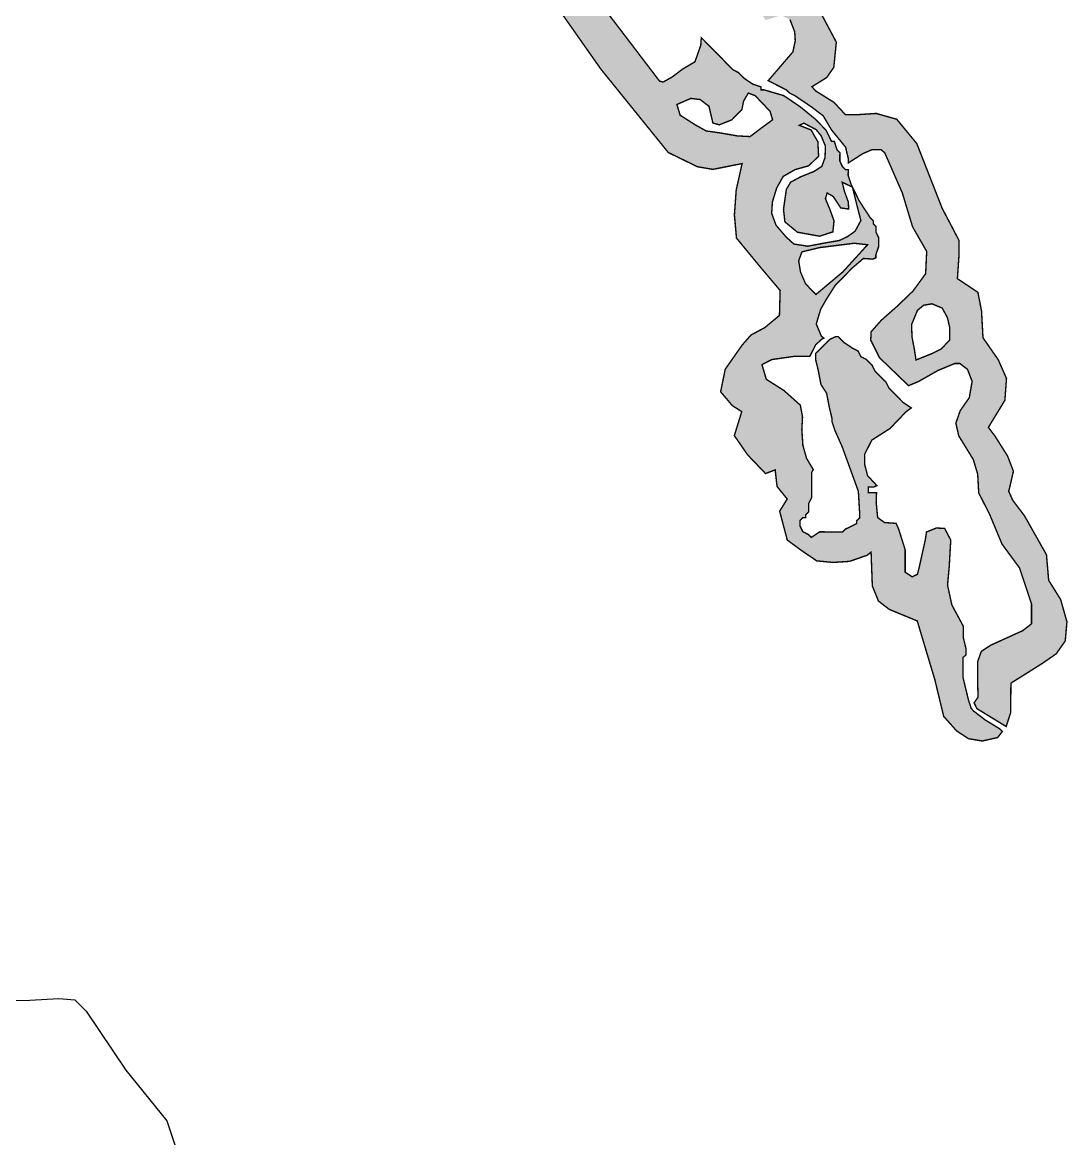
# Model space of a CAD drawing. Header units: metres. Extents: x 319750 to 415268, y 1725605 to 1842937.
# Drawn here: x 335957 to 337452, y 1775286 to 1776883 of the extents above; entities that cross this region are included whole.
import ezdxf

# ---------------------------------------------------------------- set-up
doc = ezdxf.new("R2010")
doc.units = ezdxf.units.M
doc.header["$MEASUREMENT"] = 0
doc.layers.add('DISTRICT BOUNDRY', color=86, linetype='Continuous')
doc.layers.add('MANGROOVES BUFFER ZONE', color=120, linetype='Continuous')

msp = doc.modelspace()

# ---------------------------------------------------------------- hatches: boundary and pattern name
at = {"layer": 'MANGROOVES BUFFER ZONE'}
h = msp.add_hatch(dxfattribs=at)
h.set_pattern_fill('GRASS', color=256, scale=10)
h.paths.add_polyline_path([(336686, 1777073.6), (336701.8, 1777089.3), (336714.4, 1777095.4), (336733.2, 1777096.9), (336744.9, 1777091.3), (336752, 1777086.3), (336759.6, 1777085.7), (336765.2, 1777091.3), (336760.6, 1777110.1), (336757.1, 1777124.8), (336751, 1777151.2), (336751, 1777164.8), (336761.6, 1777174), (336778, 1777182.8), (336778, 1777189.3), (336770.2, 1777182.8), (336750.9, 1777177.2), (336738.3, 1777179.3), (336721, 1777189.4), (336713.4, 1777211.2), (336706.8, 1777257.7), (336689.1, 1777290.3), (336671.9, 1777299.9), (336643.5, 1777318.1), (336633.4, 1777335.4), (336631.9, 1777353.6), (336632.4, 1777367.2), (336627.8, 1777388.5), (336616.7, 1777398.1), (336595.9, 1777408.3), (336587.3, 1777418.9), (336601, 1777434.6), (336614.1, 1777437.6), (336623.8, 1777433.6), (336632.9, 1777423.4), (336670.3, 1777380.5), (336670.3, 1777384.5), (336674.4, 1777388.5), (336674.4, 1777392.6), (336678.5, 1777392.6), (336686.6, 1777388.4), (336698.6, 1777380.3), (336710.7, 1777372.1), (336722.8, 1777363.9), (336730.9, 1777363.8), (336743, 1777363.7), (336751.2, 1777367.7), (336755.2, 1777367.6), (336759.3, 1777371.7), (336759.3, 1777375.7), (336759.4, 1777387.9), (336759.4, 1777391.9), (336755.5, 1777400), (336751.5, 1777408.2), (336739.4, 1777412.3), (336719.2, 1777420.6), (336703.1, 1777428.8), (336658.7, 1777449.4), (336626.5, 1777465.9), (336606.3, 1777478.2), (336590.3, 1777494.5), (336578.2, 1777506.7), (336574.2, 1777512.8), (336554.6, 1777519.1), (336521.4, 1777530.2), (336506.3, 1777543.8), (336473, 1777573), (336438.8, 1777597.7), (336408.6, 1777607.7), (336371.8, 1777612.7), (336329, 1777614.8), (336285.7, 1777622.8), (336268.1, 1777639.9), (336240.9, 1777648), (336227.3, 1777642.9), (336220.7, 1777623.3), (336218.2, 1777600.2), (336212.2, 1777559.9), (336199.6, 1777489.8), (336194.5, 1777438), (336180.4, 1777384.1), (336169.9, 1777371.5), (336160.8, 1777373.6), (336156.3, 1777392.8), (336156.3, 1777388.7), (336152.2, 1777376.6), (336148, 1777368.6), (336148, 1777360.5), (336143.9, 1777356.4), (336139.8, 1777348.4), (336135.7, 1777344.4), (336127.5, 1777332.3), (336103, 1777308.2), (336090.7, 1777292.1), (336070.4, 1777280.1), (336050, 1777260), (336037.8, 1777252), (336029.7, 1777248.1), (336025.6, 1777244.1), (336017.5, 1777240.1), (336013.4, 1777240.1), (336011.4, 1777238.1), (336006.9, 1777217.9), (336007.1, 1777185.5), (336028, 1777161), (336050, 1777149.6), (336079.8, 1777154.8), (336117.8, 1777173.4), (336152.7, 1777199.6), (336172.7, 1777230.5), (336186.5, 1777257.9), (336189.4, 1777281.7), (336190.9, 1777309.1), (336205.9, 1777325.7), (336220.1, 1777350.3), (336236.9, 1777414.5), (336251.8, 1777471.1), (336255, 1777527.3), (336257.6, 1777570.9), (336264.4, 1777580.8), (336277.5, 1777571.4), (336313.8, 1777562.1), (336345.7, 1777563.5), (336377.3, 1777562.1), (336392.5, 1777560), (336439.2, 1777539.9), (336461.4, 1777530.7), (336475.4, 1777513.1), (336489.1, 1777491.3), (336524.2, 1777470.9), (336537.2, 1777468.1), (336534.9, 1777398.5), (336554, 1777357.7), (336573.6, 1777331.4), (336583, 1777302.7), (336633.7, 1777256.1), (336659.1, 1777234), (336674.5, 1777182.9), (336685.1, 1777157.7), (336697.6, 1777140.7), (336661.5, 1777131.8), (336641.7, 1777106.6), (336635.3, 1777080.5), (336634.7, 1777057.5), (336646.2, 1777013.1), (336784.5, 1776816.2), (336880.9, 1776696.9), (336922.5, 1776676.6), (336944.6, 1776672.8), (336986.4, 1776681.1), (336978, 1776643.3), (336975.4, 1776607.5), (336978.4, 1776574.5), (337013.8, 1776531.5), (337040.8, 1776499.6), (337039.8, 1776463.9), (337018.9, 1776446.5), (336999.1, 1776435.9), (336986.4, 1776421.4), (336962.3, 1776387), (336955.7, 1776354.7), (336972.5, 1776334.8), (336985.9, 1776326.3), (336975.3, 1776292), (336994.3, 1776264.5), (337019.9, 1776237.7), (337033.7, 1776243), (337036.4, 1776219.2), (337050.9, 1776201.3), (337040.1, 1776183.9), (337051, 1776142.6), (337071.8, 1776127.3), (337093.2, 1776112.8), (337116.4, 1776110.6), (337140, 1776112.1), (337165, 1776120.8), (337170.8, 1776125.3), (337172.6, 1776076.9), (337181.4, 1776055.3), (337196.8, 1776043.4), (337236.8, 1776026.9), (337262, 1775942.7), (337274.6, 1775890.4), (337293.2, 1775869.5), (337310.1, 1775858.5), (337329.8, 1775855.2), (337351.7, 1775860.1), (337358.4, 1775868.7), (337354.2, 1775872.9), (337334.1, 1775885.2), (337318, 1775897.5), (337314, 1775901.6), (337310, 1775913.8), (337306.1, 1775930), (337302.2, 1775946.2), (337302.2, 1775950.3), (337302.3, 1775962.4), (337302.4, 1775974.6), (337306.5, 1775978.6), (337306.6, 1775986.7), (337302.7, 1776002.9), (337302.7, 1776011), (337302.8, 1776019.1), (337286.3, 1776049.7), (337280.1, 1776078.1), (337282.6, 1776105.5), (337284.7, 1776142.7), (337275.9, 1776159.3), (337264, 1776159.8), (337250, 1776154.1), (337248.5, 1776143.8), (337239.7, 1776104), (337237.1, 1776093.6), (337229.4, 1776090), (337219.5, 1776096.7), (337219.5, 1776128.8), (337210.2, 1776158.3), (337206.6, 1776166.5), (337190, 1776167.6), (337180.2, 1776174.8), (337178.1, 1776196.5), (337178.6, 1776210.4), (337174.8, 1776210.4), (337170.8, 1776210.5), (337166.7, 1776210.5), (337166.8, 1776214.5), (337166.8, 1776218.6), (337170.8, 1776218.6), (337174.9, 1776218.5), (337179, 1776220.5), (337165.7, 1776234.9), (337161.6, 1776251), (337161.6, 1776265.4), (337171.9, 1776285.6), (337197.8, 1776302.1), (337221.1, 1776326.4), (337228.3, 1776331.6), (337216.4, 1776339.6), (337208.3, 1776347.8), (337196.3, 1776360), (337192.3, 1776368.2), (337184.3, 1776376.3), (337176.2, 1776384.5), (337172.3, 1776392.6), (337164.2, 1776400.8), (337156.2, 1776404.9), (337152.2, 1776413), (337144.1, 1776417.1), (337132, 1776425.3), (337124, 1776433.5), (337120, 1776433.5), (337111.8, 1776429.6), (337103.7, 1776421.5), (337095.5, 1776413.5), (337091.4, 1776409.5), (337091.4, 1776401.4), (337095.3, 1776385.2), (337099.2, 1776364.9), (337107.2, 1776352.7), (337111.1, 1776332.4), (337115, 1776316.2), (337114.9, 1776312.1), (337118.9, 1776299.9), (337129.4, 1776276.2), (337152.6, 1776212.4), (337154.4, 1776182.3), (337154.3, 1776178.2), (337154.3, 1776174.2), (337150.2, 1776170.1), (337150.2, 1776166.1), (337142, 1776162.1), (337133.9, 1776158.1), (337129.8, 1776154.1), (337117.7, 1776154.2), (337105.6, 1776154.3), (337097.5, 1776154.4), (337085.2, 1776146.4), (337081.2, 1776150.5), (337073.2, 1776154.6), (337069.2, 1776162.7), (337069.3, 1776170.8), (337073.3, 1776174.8), (337077.4, 1776174.8), (337077.4, 1776178.8), (337081.5, 1776182.8), (337081.6, 1776195), (337085.7, 1776203.1), (337085.7, 1776207.1), (337085.8, 1776211.1), (337085.9, 1776227.3), (337086, 1776235.4), (337086, 1776239.5), (337088.1, 1776243.5), (337078.5, 1776259.6), (337073.3, 1776278.1), (337071.8, 1776300.6), (337072.8, 1776318.6), (337069.7, 1776335.5), (337046.1, 1776356.6), (337021, 1776372.5), (337014.8, 1776393.5), (337028.7, 1776400.7), (337060.5, 1776405.3), (337083.3, 1776405.5), (337087.4, 1776413.6), (337091.5, 1776421.6), (337095.6, 1776425.6), (337099.7, 1776429.6), (337103.3, 1776431.4), (337099.8, 1776434.1), (337092.4, 1776451.7), (337098.8, 1776472.9), (337106.9, 1776487), (337119.7, 1776507.2), (337144.4, 1776532.2), (337159.8, 1776545.4), (337173.5, 1776544.4), (337177.6, 1776546.4), (337177.6, 1776550.5), (337181.7, 1776562.6), (337181.8, 1776566.6), (337181.8, 1776574.7), (337177.9, 1776582.9), (337177.9, 1776590.9), (337173.9, 1776595), (337173.9, 1776599.1), (337169.9, 1776603.2), (337161.9, 1776615.4), (337153.9, 1776627.6), (337144.2, 1776647.4), (337151, 1776619.7), (337156.2, 1776599.7), (337148, 1776584.4), (337137.2, 1776576.7), (337125.5, 1776571.1), (337104.5, 1776567.5), (337080.4, 1776562.9), (337060.4, 1776566), (337049.2, 1776576.2), (337034.8, 1776593.1), (337028.7, 1776610), (337029.7, 1776626.3), (337035.9, 1776646.3), (337045.1, 1776662.7), (337062, 1776672.4), (337081.9, 1776678), (337095.8, 1776691.8), (337094.7, 1776712.3), (337085, 1776729.2), (337068.1, 1776735.8), (337074.8, 1776738.9), (337092.2, 1776729.7), (337099.3, 1776721), (337105.5, 1776706.2), (337105, 1776689.8), (337100.4, 1776677), (337089.1, 1776669.8), (337070.2, 1776662.2), (337055.8, 1776654.5), (337049.7, 1776644.2), (337045.6, 1776615.6), (337047.6, 1776597.7), (337065.6, 1776582.9), (337097.3, 1776577.2), (337116.2, 1776583.4), (337117.8, 1776599.2), (337112.1, 1776615.1), (337105.5, 1776630.9), (337108, 1776639.1), (337116.7, 1776634), (337127.5, 1776617.6), (337138.8, 1776616.1), (337138.2, 1776626.3), (337132.6, 1776641.7), (337129.5, 1776654.5), (337144.2, 1776647.4), (337142, 1776652), (337138, 1776664.1), (337138.1, 1776668.2), (337138.1, 1776672.2), (337134.1, 1776672.3), (337130.1, 1776676.4), (337126.1, 1776684.5), (337126.2, 1776696.6), (337122.2, 1776700.7), (337118.2, 1776712.9), (337114.2, 1776712.9), (337110.2, 1776721.1), (337106.2, 1776729.2), (337090.1, 1776745.5), (337070, 1776761.9), (337058, 1776770.1), (337045.9, 1776778.3), (337017.6, 1776786.6), (337013.6, 1776786.6), (337013.6, 1776790.7), (337001.5, 1776794.8), (336989.4, 1776803), (336985.4, 1776807.1), (336981.4, 1776811.2), (336973.3, 1776815.3), (336961.3, 1776827.5), (336949.2, 1776839.8), (336937.2, 1776852), (336933.2, 1776856.1), (336928.1, 1776861.2), (336927.3, 1776850.2), (336919, 1776826.7), (336900.9, 1776815.9), (336886.6, 1776805), (336873.5, 1776797.7), (336868.4, 1776799), (336778.2, 1776917.5), (336715.8, 1777006.8), (336711.3, 1777020.1), (336716.8, 1777028.1), (336738.1, 1777037), (336758.2, 1777045.3), (336780.5, 1777054.2), (336808.8, 1777061.8), (336807.3, 1777067.9), (336764.7, 1777060.9), (336739.8, 1777049.2), (336714.9, 1777039.6), (336692.6, 1777038.1), (336682, 1777047.7), (336680.9, 1777058.4)])
h.paths.add_polyline_path([(336723.7, 1777372.5), (336692.3, 1777397.2), (336680.9, 1777411.5), (336677.1, 1777421.6), (336678.1, 1777425.7), (336682.8, 1777426.3), (336692.3, 1777424.1), (336710.7, 1777418.1), (336728.4, 1777412.7), (336743, 1777405.1), (336748.1, 1777401.3), (336752.8, 1777394.7), (336753.8, 1777385.8), (336749, 1777376.3), (336742.1, 1777373.5), (336731.3, 1777371)], flags=16)
h.paths.add_polyline_path([(336893.2, 1776765.6), (336913.1, 1776774.3), (336926.4, 1776772.7), (336939.1, 1776763), (336943.2, 1776745.2), (336944.7, 1776739.1), (336953.9, 1776736.5), (336971.8, 1776743.7), (336986.1, 1776758.5), (336988.6, 1776770.7), (336995.3, 1776781.9), (337005, 1776778.3), (337026.4, 1776755.9), (337030, 1776743.7), (337015.2, 1776732.9), (336997.8, 1776719.7), (336979.4, 1776720.7), (336956, 1776724.8), (336935, 1776727.8), (336920.2, 1776736), (336897.8, 1776750.3)], flags=16)
h.paths.add_polyline_path([(337071.9, 1776554.8), (337097.1, 1776560.9), (337146.8, 1776567.1), (337165.8, 1776565), (337130.4, 1776526.1), (337091.9, 1776493.8), (337077.1, 1776509.2), (337069.9, 1776526.1), (337067.3, 1776542)], flags=16)
h = msp.add_hatch(dxfattribs=at)
h.set_pattern_fill('GRASS', color=256, scale=10)
h.paths.add_polyline_path([(337057.9, 1777167.8), (337052, 1777195.7), (337062, 1777216.5), (337083.9, 1777247.5), (337094.6, 1777265.8), (337096.4, 1777273.4), (337087.9, 1777300.2), (337038, 1777300.6), (337025.9, 1777300.7), (337005.7, 1777304.9), (336961.2, 1777313.3), (336936.9, 1777317.6), (336916.7, 1777321.8), (336896.6, 1777330.1), (336864.3, 1777342.5), (336840.1, 1777358.9), (336816, 1777375.2), (336803.9, 1777383.4), (336791.8, 1777383.5), (336787.7, 1777383.6), (336783.7, 1777383.6), (336779.6, 1777379.6), (336775.5, 1777371.5), (336779.5, 1777367.4), (336779.4, 1777359.4), (336787.4, 1777351.2), (336799.5, 1777334.9), (336807.5, 1777330.8), (336823.6, 1777318.5), (336839.7, 1777310.3), (336847.8, 1777302.1), (336863.8, 1777281.7), (336871.8, 1777265.5), (336883.7, 1777241.1), (336887.6, 1777224.9), (336887.6, 1777220.8), (336887.5, 1777212.7), (336891.5, 1777200.5), (336891.4, 1777192.5), (336899.4, 1777184.3), (336903.4, 1777172.1), (336911.4, 1777164), (336915.4, 1777163.9), (336919.5, 1777163.9), (336923.5, 1777163.9), (336927.6, 1777163.8), (336931.6, 1777163.8), (336935.7, 1777167.8), (336939.8, 1777167.8), (336943.8, 1777171.8), (336947.9, 1777167.7), (336947.8, 1777163.7), (336970.6, 1777174.4), (336996.7, 1777182.8), (337007.6, 1777168.5), (337006, 1777137.4), (336986.6, 1777100.3), (336958.8, 1777061.6), (336952.9, 1777038.8), (336955.4, 1777019.4), (336967.2, 1777012.7), (336982.4, 1776994.2), (336995, 1776962.2), (337000.1, 1776940.3), (337012.7, 1776910), (337013.5, 1776895.6), (337020.3, 1776886.4), (337042.2, 1776893.1), (337054.8, 1776887.2), (337061.6, 1776869.5), (337062.4, 1776856.9), (337059, 1776840.8), (337023.7, 1776799.7), (337050, 1776786.3), (337054, 1776782.2), (337062.1, 1776778.1), (337086.2, 1776761.7), (337102.3, 1776749.5), (337114.3, 1776729.1), (337134.3, 1776704.7), (337138.2, 1776688.4), (337138.2, 1776682), (337158.8, 1776695.2), (337171.8, 1776700.9), (337185.3, 1776700.9), (337190.5, 1776696.2), (337215.5, 1776639), (337230.1, 1776590.7), (337250.3, 1776555.4), (337248.8, 1776523.5), (337230.6, 1776498.6), (337207.2, 1776476.2), (337185.4, 1776457), (337170.8, 1776440.4), (337170.3, 1776428.5), (337182.8, 1776403.5), (337224.4, 1776363.4), (337239, 1776369.6), (337266.5, 1776385.2), (337290.4, 1776395.1), (337297.7, 1776395.1), (337308.6, 1776386.8), (337315.3, 1776369.6), (337311.2, 1776346.3), (337298.2, 1776327.6), (337292, 1776309.9), (337296.1, 1776291.7), (337316.9, 1776257.8), (337323.2, 1776237), (337324.7, 1776210), (337340.3, 1776179.3), (337358, 1776136.8), (337383, 1776102.8), (337400.1, 1776051.4), (337400.1, 1776022.8), (337387.6, 1776013), (337365.8, 1776003.1), (337341.9, 1775992.2), (337328.4, 1775983.4), (337323.2, 1775968.8), (337323.2, 1775938.7), (337323.7, 1775917.9), (337318.1, 1775909.7), (337322.1, 1775901.5), (337342.2, 1775889.2), (337363.9, 1775875.9), (337370.3, 1775895.5), (337370.5, 1775916.7), (337370.7, 1775937.9), (337415.2, 1775965.9), (337435.6, 1775980), (337448.4, 1775998.3), (337450.8, 1776025.6), (337441.8, 1776057.6), (337424.7, 1776085), (337421.5, 1776121.7), (337390.1, 1776177.3), (337373.5, 1776199.2), (337367.6, 1776212.1), (337374.3, 1776241), (337365.8, 1776263.1), (337347.6, 1776291.8), (337338.5, 1776303.8), (337362.1, 1776342.5), (337364.4, 1776373.7), (337352.6, 1776400.5), (337330.8, 1776431.9), (337328.7, 1776470.3), (337323.5, 1776497), (337294.2, 1776516.5), (337296.3, 1776546.9), (337296.5, 1776571.2), (337286.1, 1776591.1), (337272.4, 1776617.2), (337236.2, 1776709.6), (337207.5, 1776744.5), (337178, 1776752.8), (337150.7, 1776751), (337134.1, 1776751.1), (337117.7, 1776768.7), (337091.6, 1776785), (337086.2, 1776791), (337107.4, 1776804.2), (337117.5, 1776818.7), (337121.1, 1776854.8), (337092.6, 1776908.4), (337060.2, 1776945), (337040.7, 1776972.7), (337032.7, 1777005.7), (337034.4, 1777045.9), (337053.5, 1777090.9), (337060.8, 1777120.2), (337059.2, 1777143.9)])
h.paths.add_polyline_path([(336979.2, 1777192), (336955.5, 1777180.9), (336929.7, 1777173.6), (336910.3, 1777181.5), (336901.8, 1777206.2), (336897.6, 1777232.5), (336884.5, 1777269.2), (336874, 1777287.6), (336850.8, 1777307.6), (336816.1, 1777341.3), (336806.1, 1777352.3), (336801.4, 1777359.7), (336809.8, 1777365.4), (336844, 1777340.7), (336884.5, 1777313.9), (336915, 1777307.1), (336997, 1777294), (337033.3, 1777290.3), (337014.4, 1777277.1), (337002.3, 1777241.4), (336998.6, 1777215.1)], flags=16)
h.paths.add_polyline_path([(337246, 1776478.5), (337258, 1776480.5), (337272.6, 1776474.3), (337279.9, 1776460.7), (337283, 1776447.7), (337283, 1776428.4), (337271, 1776415.9), (337258.5, 1776409.6), (337235, 1776400.2), (337232.9, 1776414.3), (337229.3, 1776433.1), (337228.7, 1776450.8), (337237.1, 1776471.2)], flags=16)

# ---------------------------------------------------------------- linework, layer by layer
at = {"layer": 'DISTRICT BOUNDRY'}
msp.add_polyline3d([(335931.1, 1775484.1, 0), (335968.3, 1775484.5, 0), (336009.5, 1775486.9, 0), (336032.3, 1775485.1, 0), (336048.9, 1775468.7, 0), (336105.5, 1775384.5, 0), (336163.9, 1775311.7, 0), (336191.5, 1775229.3, 0)], dxfattribs=at)
at = {"layer": 'MANGROOVES BUFFER ZONE', "const_width": 2}
for points in [[(336646.2, 1777013.1), (336784.5, 1776816.2), (336880.9, 1776696.9), (336922.5, 1776676.6), (336944.6, 1776672.8), (336986.4, 1776681.1), (336978, 1776643.3), (336975.4, 1776607.5), (336978.4, 1776574.5), (337013.8, 1776531.5), (337040.8, 1776499.6), (337039.8, 1776463.9), (337018.9, 1776446.5), (336999.1, 1776435.9), (336986.4, 1776421.4), (336962.3, 1776387), (336955.7, 1776354.7), (336972.5, 1776334.8), (336985.9, 1776326.3), (336975.3, 1776292), (336994.3, 1776264.5), (337019.9, 1776237.7), (337033.7, 1776243), (337036.4, 1776219.2), (337050.9, 1776201.3), (337040.1, 1776183.9), (337051, 1776142.6), (337071.8, 1776127.3), (337093.2, 1776112.8), (337116.4, 1776110.6), (337140, 1776112.1), (337165, 1776120.8), (337170.8, 1776125.3), (337172.6, 1776076.9), (337181.4, 1776055.3), (337196.8, 1776043.4), (337236.8, 1776026.9), (337262, 1775942.7), (337274.6, 1775890.4), (337293.2, 1775869.5), (337310.1, 1775858.5), (337329.8, 1775855.2), (337351.7, 1775860.1), (337358.4, 1775868.7), (337354.2, 1775872.9), (337334.1, 1775885.2), (337318, 1775897.5), (337314, 1775901.6), (337310, 1775913.8), (337306.1, 1775930), (337302.2, 1775946.2), (337302.2, 1775950.3), (337302.3, 1775962.4), (337302.4, 1775974.6), (337306.5, 1775978.6), (337306.6, 1775986.7), (337302.7, 1776002.9), (337302.7, 1776011), (337302.8, 1776019.1), (337286.3, 1776049.7), (337280.1, 1776078.1), (337282.6, 1776105.5), (337284.7, 1776142.7), (337275.9, 1776159.3), (337264, 1776159.8), (337250, 1776154.1), (337248.5, 1776143.8), (337239.7, 1776104), (337237.1, 1776093.6), (337229.4, 1776090), (337219.5, 1776096.7), (337219.5, 1776128.8), (337210.2, 1776158.3), (337206.6, 1776166.5), (337190, 1776167.6), (337180.2, 1776174.8), (337178.1, 1776196.5), (337178.6, 1776210.4), (337174.8, 1776210.4), (337170.8, 1776210.5), (337166.7, 1776210.5), (337166.8, 1776214.5), (337166.8, 1776218.6), (337170.8, 1776218.6), (337174.9, 1776218.5), (337179, 1776220.5), (337165.7, 1776234.9), (337161.6, 1776251), (337161.6, 1776265.4), (337171.9, 1776285.6), (337197.8, 1776302.1), (337221.1, 1776326.4), (337228.3, 1776331.6), (337216.4, 1776339.6), (337208.3, 1776347.8), (337196.3, 1776360), (337192.3, 1776368.2), (337184.3, 1776376.3), (337176.2, 1776384.5), (337172.3, 1776392.6), (337164.2, 1776400.8), (337156.2, 1776404.9), (337152.2, 1776413), (337144.1, 1776417.1), (337132, 1776425.3), (337124, 1776433.5), (337120, 1776433.5), (337111.8, 1776429.6), (337103.7, 1776421.5), (337095.5, 1776413.5), (337091.4, 1776409.5), (337091.4, 1776401.4), (337095.3, 1776385.2), (337099.2, 1776364.9), (337107.2, 1776352.7), (337111.1, 1776332.4), (337115, 1776316.2), (337114.9, 1776312.1), (337118.9, 1776299.9), (337129.4, 1776276.2), (337152.6, 1776212.4), (337154.4, 1776182.3), (337154.3, 1776178.2), (337154.3, 1776174.2), (337150.2, 1776170.1), (337150.2, 1776166.1), (337142, 1776162.1), (337133.9, 1776158.1), (337129.8, 1776154.1), (337117.7, 1776154.2), (337105.6, 1776154.3), (337097.5, 1776154.4), (337085.2, 1776146.4), (337081.2, 1776150.5), (337073.2, 1776154.6), (337069.2, 1776162.7), (337069.3, 1776170.8), (337073.3, 1776174.8), (337077.4, 1776174.8), (337077.4, 1776178.8), (337081.5, 1776182.8), (337081.6, 1776195), (337085.7, 1776203.1), (337085.7, 1776207.1), (337085.8, 1776211.1), (337085.9, 1776227.3), (337086, 1776235.4), (337086, 1776239.5), (337088.1, 1776243.5), (337078.5, 1776259.6), (337073.3, 1776278.1), (337071.8, 1776300.6), (337072.8, 1776318.6), (337069.7, 1776335.5), (337046.1, 1776356.6), (337021, 1776372.5), (337014.8, 1776393.5), (337028.7, 1776400.7), (337060.5, 1776405.3), (337083.3, 1776405.5), (337087.4, 1776413.6), (337091.5, 1776421.6), (337095.6, 1776425.6), (337099.7, 1776429.6), (337103.3, 1776431.4), (337099.8, 1776434.1), (337092.4, 1776451.7), (337098.8, 1776472.9), (337106.9, 1776487), (337119.7, 1776507.2), (337144.4, 1776532.2), (337159.8, 1776545.4), (337173.5, 1776544.4), (337177.6, 1776546.4), (337177.6, 1776550.5), (337181.7, 1776562.6), (337181.8, 1776566.6), (337181.8, 1776574.7), (337177.9, 1776582.9), (337177.9, 1776590.9), (337173.9, 1776595), (337173.9, 1776599.1), (337169.9, 1776603.2), (337161.9, 1776615.4), (337153.9, 1776627.6), (337144.2, 1776647.4), (337151, 1776619.7), (337156.2, 1776599.7), (337148, 1776584.4), (337137.2, 1776576.7), (337125.5, 1776571.1), (337104.5, 1776567.5), (337080.4, 1776562.9), (337060.4, 1776566), (337049.2, 1776576.2), (337034.8, 1776593.1), (337028.7, 1776610), (337029.7, 1776626.3), (337035.9, 1776646.3), (337045.1, 1776662.7), (337062, 1776672.4), (337081.9, 1776678), (337095.8, 1776691.8), (337094.7, 1776712.3), (337085, 1776729.2), (337068.1, 1776735.8), (337074.8, 1776738.9), (337092.2, 1776729.7), (337099.3, 1776721), (337105.5, 1776706.2), (337105, 1776689.8), (337100.4, 1776677), (337089.1, 1776669.8), (337070.2, 1776662.2), (337055.8, 1776654.5), (337049.7, 1776644.2), (337045.6, 1776615.6), (337047.6, 1776597.7), (337065.6, 1776582.9), (337097.3, 1776577.2), (337116.2, 1776583.4), (337117.8, 1776599.2), (337112.1, 1776615.1), (337105.5, 1776630.9), (337108, 1776639.1), (337116.7, 1776634), (337127.5, 1776617.6), (337138.8, 1776616.1), (337138.2, 1776626.3), (337132.6, 1776641.7), (337129.5, 1776654.5), (337144.2, 1776647.4), (337142, 1776652), (337138, 1776664.1), (337138.1, 1776668.2), (337138.1, 1776672.2), (337134.1, 1776672.3), (337130.1, 1776676.4), (337126.1, 1776684.5), (337126.2, 1776696.6), (337122.2, 1776700.7), (337118.2, 1776712.9), (337114.2, 1776712.9), (337110.2, 1776721.1), (337106.2, 1776729.2), (337090.1, 1776745.5), (337070, 1776761.9), (337058, 1776770.1), (337045.9, 1776778.3), (337017.6, 1776786.6), (337013.6, 1776786.6), (337013.6, 1776790.7), (337001.5, 1776794.8), (336989.4, 1776803), (336985.4, 1776807.1), (336981.4, 1776811.2), (336973.3, 1776815.3), (336961.3, 1776827.5), (336949.2, 1776839.8), (336937.2, 1776852), (336933.2, 1776856.1), (336928.1, 1776861.2), (336927.3, 1776850.2), (336919, 1776826.7), (336900.9, 1776815.9), (336886.6, 1776805), (336873.5, 1776797.7), (336868.4, 1776799), (336778.2, 1776917.5)], [(337054.8, 1776887.2), (337061.6, 1776869.5), (337062.4, 1776856.9), (337059, 1776840.8), (337023.7, 1776799.7), (337050, 1776786.3), (337054, 1776782.2), (337062.1, 1776778.1), (337086.2, 1776761.7), (337102.3, 1776749.5), (337114.3, 1776729.1), (337134.3, 1776704.7), (337138.2, 1776688.4), (337138.2, 1776682), (337158.8, 1776695.2), (337171.8, 1776700.9), (337185.3, 1776700.9), (337190.5, 1776696.2), (337215.5, 1776639), (337230.1, 1776590.7), (337250.3, 1776555.4), (337248.8, 1776523.5), (337230.6, 1776498.6), (337207.2, 1776476.2), (337185.4, 1776457), (337170.8, 1776440.4), (337170.3, 1776428.5), (337182.8, 1776403.5), (337224.4, 1776363.4), (337239, 1776369.6), (337266.5, 1776385.2), (337290.4, 1776395.1), (337297.7, 1776395.1), (337308.6, 1776386.8), (337315.3, 1776369.6), (337311.2, 1776346.3), (337298.2, 1776327.6), (337292, 1776309.9), (337296.1, 1776291.7), (337316.9, 1776257.8), (337323.2, 1776237), (337324.7, 1776210), (337340.3, 1776179.3), (337358, 1776136.8), (337383, 1776102.8), (337400.1, 1776051.4), (337400.1, 1776022.8), (337387.6, 1776013), (337365.8, 1776003.1), (337341.9, 1775992.2), (337328.4, 1775983.4), (337323.2, 1775968.8), (337323.2, 1775938.7), (337323.7, 1775917.9), (337318.1, 1775909.7), (337322.1, 1775901.5), (337342.2, 1775889.2), (337363.9, 1775875.9), (337370.3, 1775895.5), (337370.5, 1775916.7), (337370.7, 1775937.9), (337415.2, 1775965.9), (337435.6, 1775980), (337448.4, 1775998.3), (337450.8, 1776025.6), (337441.8, 1776057.6), (337424.7, 1776085), (337421.5, 1776121.7), (337390.1, 1776177.3), (337373.5, 1776199.2), (337367.6, 1776212.1), (337374.3, 1776241), (337365.8, 1776263.1), (337347.6, 1776291.8), (337338.5, 1776303.8), (337362.1, 1776342.5), (337364.4, 1776373.7), (337352.6, 1776400.5), (337330.8, 1776431.9), (337328.7, 1776470.3), (337323.5, 1776497), (337294.2, 1776516.5), (337296.3, 1776546.9), (337296.5, 1776571.2), (337286.1, 1776591.1), (337272.4, 1776617.2), (337236.2, 1776709.6), (337207.5, 1776744.5), (337178, 1776752.8), (337150.7, 1776751), (337134.1, 1776751.1), (337117.7, 1776768.7), (337091.6, 1776785), (337086.2, 1776791), (337107.4, 1776804.2), (337117.5, 1776818.7), (337121.1, 1776854.8), (337092.6, 1776908.4)]]:
    msp.add_lwpolyline(points, dxfattribs=at)
for points in [[(336893.2, 1776765.6), (336913.1, 1776774.3), (336926.4, 1776772.7), (336939.1, 1776763), (336943.2, 1776745.2), (336944.7, 1776739.1), (336953.9, 1776736.5), (336971.8, 1776743.7), (336986.1, 1776758.5), (336988.6, 1776770.7), (336995.3, 1776781.9), (337005, 1776778.3), (337026.4, 1776755.9), (337030, 1776743.7), (337015.2, 1776732.9), (336997.8, 1776719.7), (336979.4, 1776720.7), (336956, 1776724.8), (336935, 1776727.8), (336920.2, 1776736), (336897.8, 1776750.3), (336893.2, 1776765.6)], [(337071.9, 1776554.8), (337097.1, 1776560.9), (337146.8, 1776567.1), (337165.8, 1776565), (337130.4, 1776526.1), (337091.9, 1776493.8), (337077.1, 1776509.2), (337069.9, 1776526.1), (337067.3, 1776542), (337071.9, 1776554.8)], [(337246, 1776478.5), (337258, 1776480.5), (337272.6, 1776474.3), (337279.9, 1776460.7), (337283, 1776447.7), (337283, 1776428.4), (337271, 1776415.9), (337258.5, 1776409.6), (337235, 1776400.2), (337232.9, 1776414.3), (337229.3, 1776433.1), (337228.7, 1776450.8), (337237.1, 1776471.2), (337246, 1776478.5)]]:
    msp.add_lwpolyline(points, close=True, dxfattribs=at)

doc.saveas('drawing.dxf')
